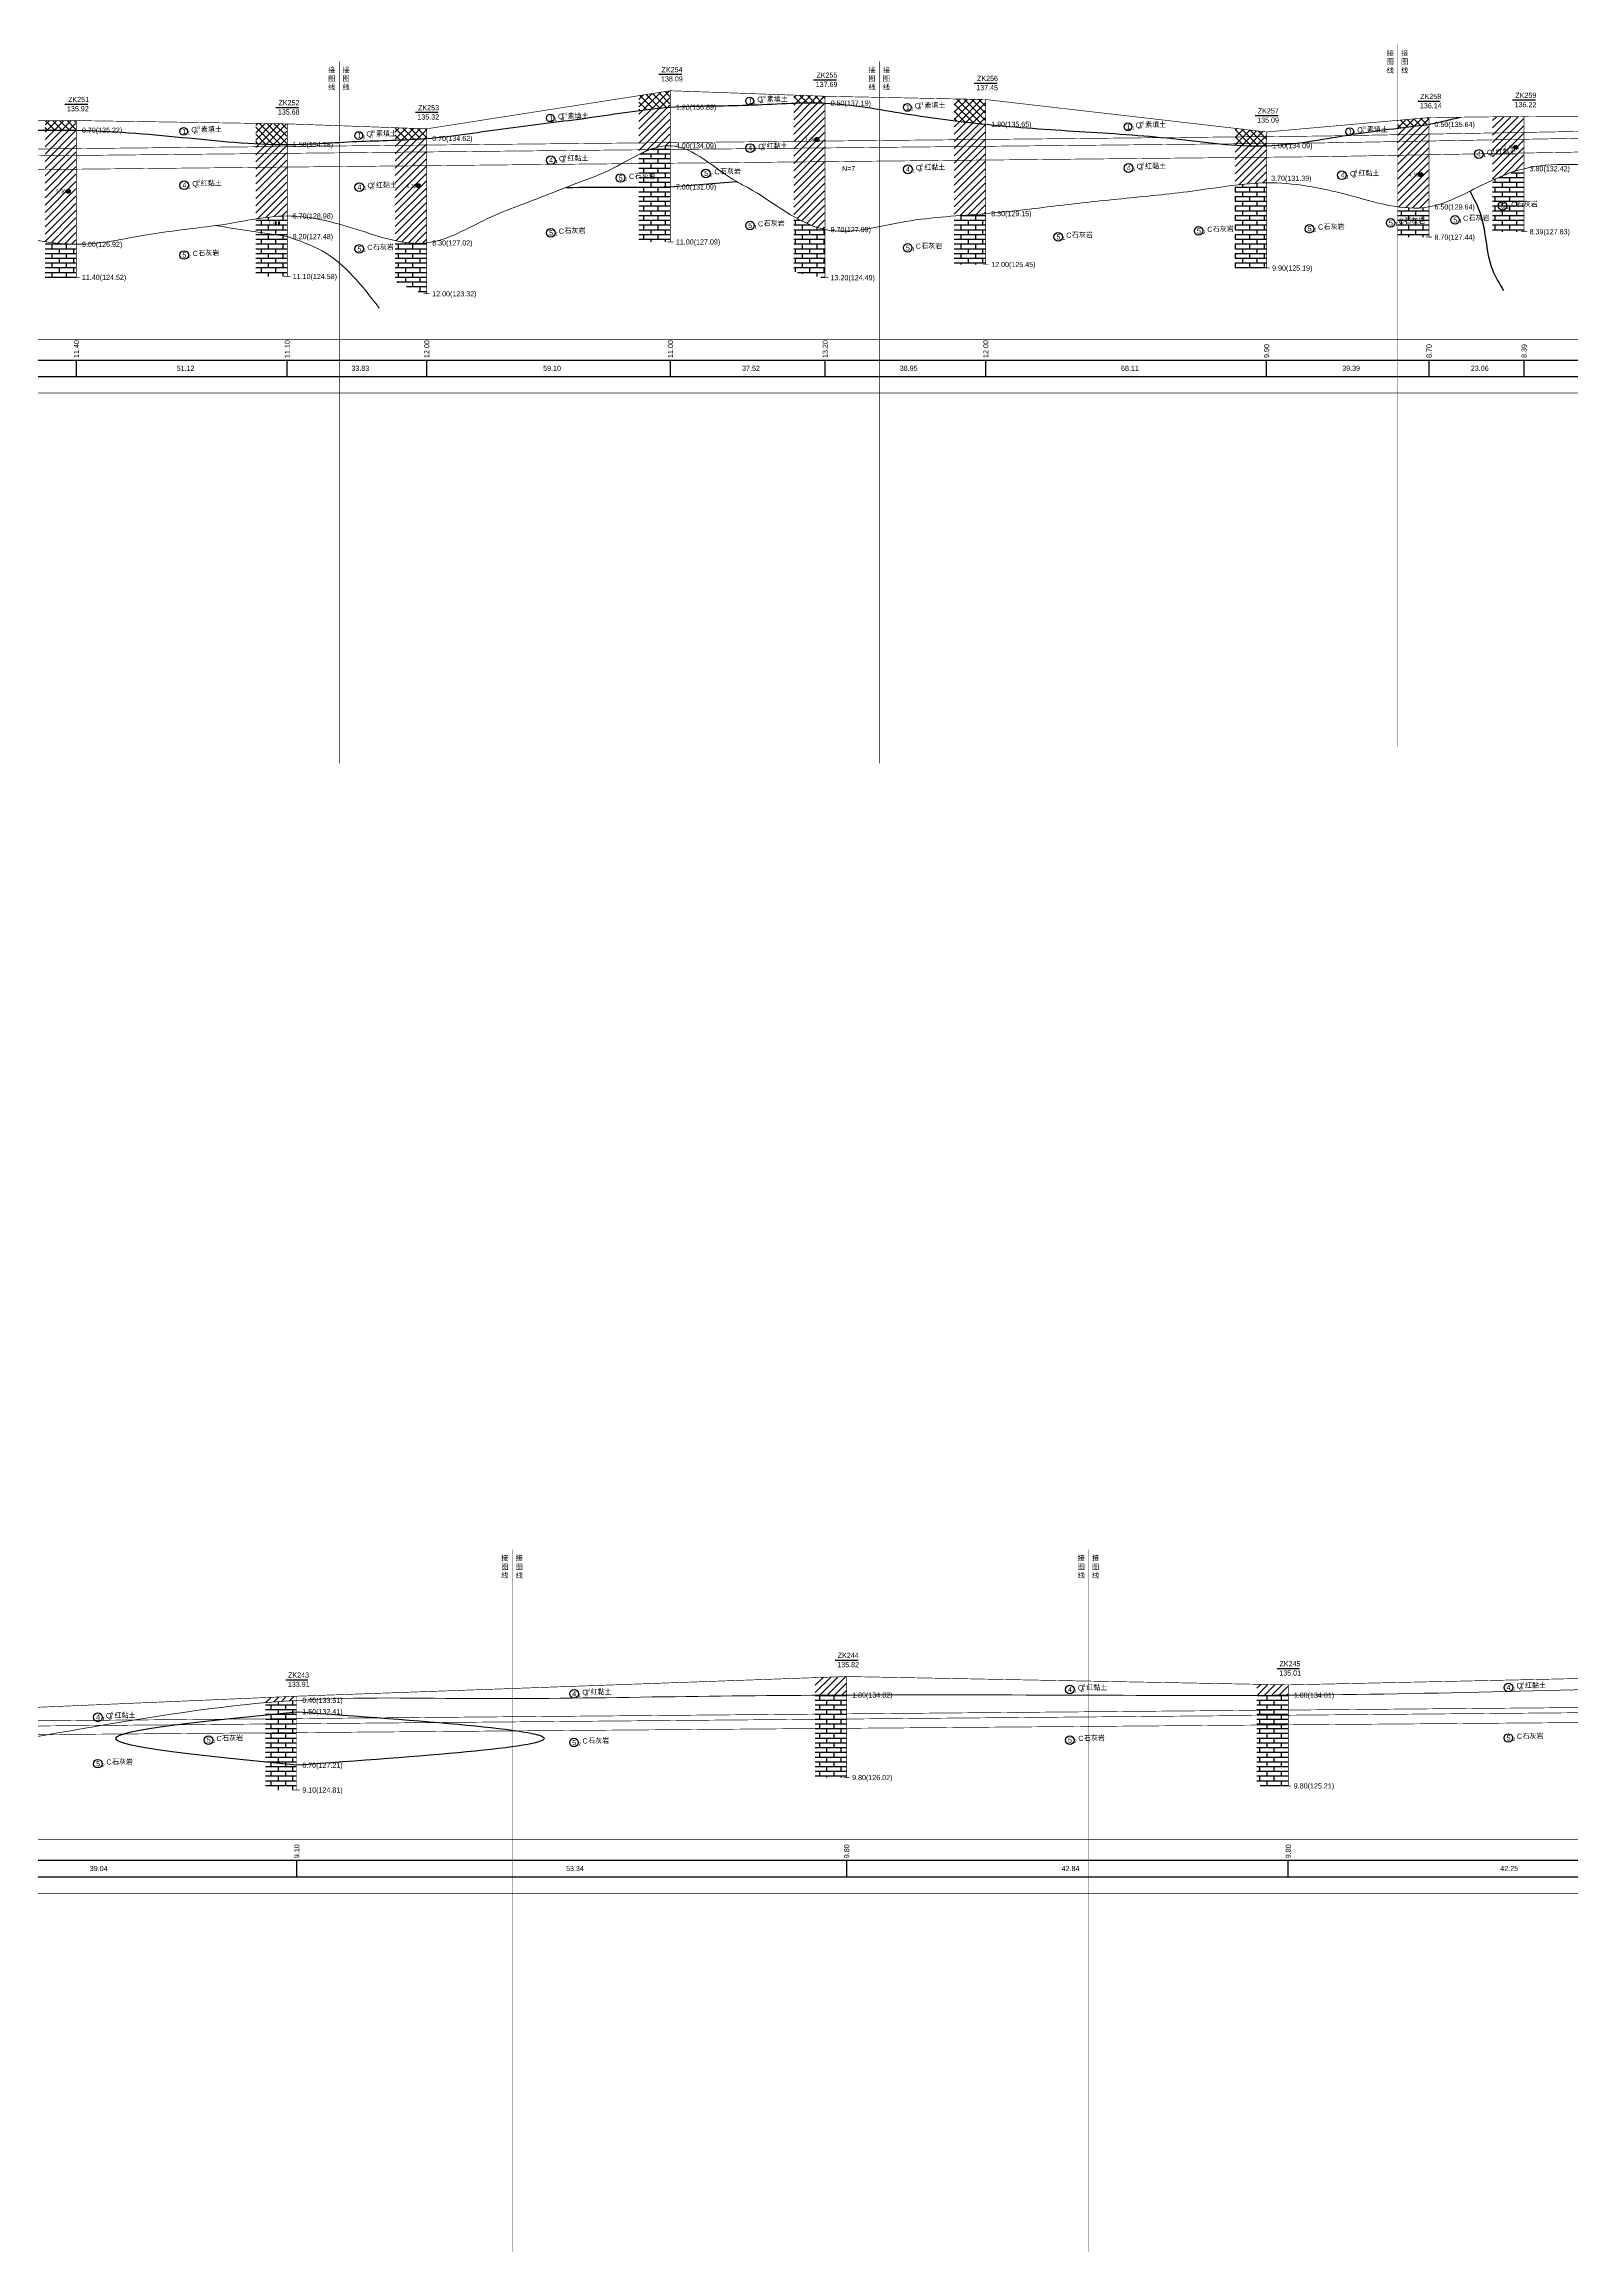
# Model space of a CAD drawing. Header units: inches. Extents: x -205 to 12199, y -11610 to -150.
# Drawn here: x 1664 to 2405, y -11604 to -10534 of the extents above; entities that cross this region are included whole.
import ezdxf

# ---------------------------------------------------------------- set-up
doc = ezdxf.new("R2010")
doc.units = ezdxf.units.IN
doc.header["$MEASUREMENT"] = 0
for name, pattern in [('ACAD_ISO03W100', [30, 12, -18]), ('ACAD_ISO05W100', [34, 24, -3, 0.5, -3, 0.5, -3]), ('ACAD_ISO12W100', [21, 12, -3, 0, -3, 0, -3])]:
    doc.linetypes.add(name, pattern=pattern)
for name, color, linetype in [('GiCAD_PouMian', 7, 'Continuous'), ('GICAD_QUYANG', 7, 'Continuous'), ('地质-图框', 7, 'Continuous'), ('地质-地层符号', 3, 'Continuous'), ('地质-地层线', 7, 'Continuous'), ('地质-地面线', 7, 'Continuous'), ('地质-填充花纹', 4, 'Continuous'), ('地质-文字', 7, 'Continuous'), ('地质-标注栏', 7, 'Continuous'), ('地质-标贯', 7, 'Continuous'), ('地质-钻孔', 7, 'Continuous'), ('管底', 7, 'Continuous'), ('红线', 1, 'ACAD_ISO05W100')]:
    doc.layers.add(name, color=color, linetype=linetype)
doc.styles.add('LZ_PMT_LINE', font='', dxfattribs={"height": 2})
doc.styles.get("Standard").update_dxf_attribs({"font": ''})
doc.styles.add('地层编号', font='Comfont.shx', dxfattribs={"width": 0.7, "height": 2.5, "bigfont": 'Hztxt12a.shx'})
doc.styles.add('层底标注', font='Comfont.shx', dxfattribs={"width": 0.7, "height": 2.5, "bigfont": 'Hztxt12a.shx'})
doc.styles.add('岩土名称', font='Comfont.shx', dxfattribs={"width": 0.7, "height": 2.5, "bigfont": 'Hztxt12a.shx'})
doc.styles.add('时代', font='Comfont.shx', dxfattribs={"width": 0.7, "height": 2.5, "bigfont": 'Hztxt12a.shx'})
doc.styles.add('标注栏数据', font='Comfont.shx', dxfattribs={"width": 0.7, "height": 2.5, "bigfont": 'Hztxt12a.shx'})
doc.styles.add('标贯动探', font='Comfont.shx', dxfattribs={"width": 0.7, "height": 2.5, "bigfont": 'Hztxt12a.shx'})
doc.styles.add('钻孔标注', font='Comfont.shx', dxfattribs={"width": 0.7, "height": 2.5, "bigfont": 'Hztxt12a.shx'})
doc.styles.get('LZ_PMT_LINE').set_extended_font_data('SimSun')
doc.styles.get('Standard').set_extended_font_data('SimSun')
doc.linetypes.add('bzhjcx', pattern='A,0.001,[2,XX1.shx,S=1,R=0,X=1,Y=0],-2', length=2.001)
doc.linetypes.add('swx', pattern='A,7,-1.5,["●",LZ_PMT_LINE,S=0.05,R=0,X=0,Y=0],-1.5', length=10)
pattern_1 = [(45, (-1758.2928, -12599.2868), (-1.767767, 1.767767), [])]
pattern_2 = [(0, (-1758.2928, -12599.2868), (0, 2.3), []), (90, (-1758.2928, -12599.2868), (-3.5, 2.3), [2.3, -2.3])]
pattern_3 = [(45, (-1758.2928, -12599.2868), (-1.767767, 1.767767), []), (135, (-1758.2928, -12599.2868), (-1.767767, -1.767767), [])]
pattern_4 = [(0, (0, 0), (0, 2.3), []), (90, (0, 0), (-3.5, 2.3), [2.3, -2.3])]
pattern_5 = [(45, (0, 0), (-1.76776695, 1.76776695), [])]

# ---------------------------------------------------------------- blocks, each defined once
blk = doc.blocks.new('gkqy_yuan.dwg不标')
at = {"layer": 'GiCAD_PouMian'}
h = blk.add_hatch(color=7, dxfattribs=at)
edge = h.paths.add_edge_path()
edge.add_arc((0, 0), 1, 0, 360)
at = {"layer": 'GICAD_QUYANG', "color": 7}
blk.add_circle((0, 0), 1, dxfattribs=at)
blk = doc.blocks.new('gkqy_yan.dwg不标', base_point=(0, -1))
at = {"color": 7}
blk.add_solid([(-0.5, -2), (-0.5, 0), (0.5, -2), (0.5, 0)], dxfattribs=at)

msp = doc.modelspace()

# ---------------------------------------------------------------- hatches: boundary and pattern name
at = {"layer": '地质-填充花纹', "linetype": 'Continuous'}
h = msp.add_hatch(dxfattribs=at)
h.set_pattern_fill('GKSTT', scale=0.5, style=0, pattern_type=2)
h.set_pattern_definition(pattern_3)
h.paths.add_polyline_path([(1967.85707, -10564.21558), (1958.42013, -10565.09632), (1953.45633, -10565.69646), (1952.85707, -10565.77676), (1952.85707, -10558.57487), (1967.85707, -10556.23131)])
h = msp.add_hatch(dxfattribs=at)
h.set_pattern_fill('GKNXT', scale=0.5, style=0, pattern_type=2)
h.set_pattern_definition(pattern_1)
h.paths.add_polyline_path([(1967.85707, -10582.89144), (1961.02391, -10583.78049), (1956.31769, -10585.45932), (1952.85707, -10587.08558), (1952.85707, -10565.77676), (1953.45633, -10565.69646), (1958.42013, -10565.09632), (1967.85707, -10564.21558)])
h = msp.add_hatch(dxfattribs=at)
h.set_pattern_fill('GKSTT', scale=0.5, style=0, pattern_type=2)
h.set_pattern_definition(pattern_3)
h.paths.add_polyline_path([(2042.90145, -10558.84999), (2042.90145, -10562.18718), (2035.60466, -10562.04035), (2030.60525, -10562.11027), (2027.90145, -10562.1994), (2027.90145, -10558.31698)])
h = msp.add_hatch(dxfattribs=at)
h.set_pattern_fill('GKNXT', scale=0.5, style=0, pattern_type=2)
h.set_pattern_definition(pattern_1)
h.paths.add_polyline_path([(2042.90145, -10562.18718), (2042.90145, -10623.44587), (2035.6359, -10621.13066), (2031.11893, -10618.98997), (2027.90145, -10617.18089), (2027.90145, -10562.1994), (2030.60525, -10562.11027), (2035.60466, -10562.04035)])
h = msp.add_hatch(dxfattribs=at)
h.set_pattern_fill('GKSTT', scale=0.5, style=0, pattern_type=2)
h.set_pattern_definition(pattern_3)
h.paths.add_polyline_path([(2120.80827, -10560.45378), (2120.80827, -10572.43171), (2111.81702, -10571.45353), (2106.85265, -10570.85785), (2105.80827, -10570.72448), (2105.80827, -10560.14571)])
h = msp.add_hatch(dxfattribs=at)
h.set_pattern_fill('GKSTT', scale=0.5, style=0, pattern_type=2)
h.set_pattern_definition(pattern_3)
h.paths.add_polyline_path([(1679.7631, -10575.32283), (1673.05696, -10575.24935), (1668.05699, -10575.25676), (1664.7631, -10575.28826), (1664.7631, -10570.74776), (1679.7631, -10570.66036)])
h = msp.add_hatch(dxfattribs=at)
h.set_pattern_fill('GKNXT', scale=0.5, style=0, pattern_type=2)
h.set_pattern_definition(pattern_1)
h.paths.add_polyline_path([(1679.7631, -10575.32283), (1679.7631, -10630.64791), (1673.26866, -10630.36222), (1668.29639, -10629.83989), (1664.7631, -10629.34138), (1664.7631, -10575.28826), (1668.05699, -10575.25676), (1673.05696, -10575.24935)])
h = msp.add_hatch(dxfattribs=at)
h.set_pattern_fill('GKSTT', scale=0.5, style=0, pattern_type=2)
h.set_pattern_definition(pattern_3)
h.paths.add_polyline_path([(1782.00315, -10572.25503), (1782.00315, -10582.25683), (1775.99124, -10582.20608), (1770.99366, -10582.053), (1767.00315, -10581.86269), (1767.00315, -10572.02028)])
h = msp.add_hatch(dxfattribs=at)
h.set_pattern_fill('GKSTT', scale=0.5, style=0, pattern_type=2)
h.set_pattern_definition(pattern_3)
h.paths.add_polyline_path([(1849.66162, -10574.64997), (1849.66162, -10579.34131), (1841.06562, -10579.88457), (1836.07031, -10580.10049), (1834.66162, -10580.14972), (1834.66162, -10574.11791)])
h = msp.add_hatch(dxfattribs=at)
h.set_pattern_fill('GKNXT', scale=0.5, style=0, pattern_type=2)
h.set_pattern_definition(pattern_1)
h.paths.add_polyline_path([(2106.85265, -10570.85785), (2111.81702, -10571.45353), (2120.80827, -10572.43171), (2120.80827, -10615.81149), (2111.92387, -10616.49546), (2106.93726, -10616.8608), (2105.80827, -10616.94946), (2105.80827, -10570.72448)])
h = msp.add_hatch(dxfattribs=at)
h.set_pattern_fill('GKSTT', scale=0.5, style=0, pattern_type=2)
h.set_pattern_definition(pattern_3)
h.paths.add_polyline_path([(2257.03146, -10576.16337), (2257.03146, -10582.86188), (2251.6979, -10582.92504), (2246.69979, -10582.79571), (2242.03146, -10582.53711), (2242.03146, -10574.43092)])
h = msp.add_hatch(dxfattribs=at)
h.set_pattern_fill('GKSTT', scale=0.5, style=0, pattern_type=2)
h.set_pattern_definition(pattern_3)
h.paths.add_polyline_path([(2335.80738, -10572.55509), (2326.39618, -10573.66661), (2321.43256, -10574.26863), (2320.80738, -10574.34689), (2320.80738, -10570.54734), (2335.80738, -10569.21444)])
h = msp.add_hatch(dxfattribs=at)
h.set_pattern_fill('GKNXT', scale=0.5, style=0, pattern_type=2)
h.set_pattern_definition(pattern_1)
h.paths.add_polyline_path([(2335.80738, -10612.55264), (2330.93372, -10613.08053), (2325.93626, -10613.0291), (2320.96392, -10612.51701), (2320.80738, -10612.48981), (2320.80738, -10574.34689), (2321.43256, -10574.26863), (2326.39618, -10573.66661), (2335.80738, -10572.55509)])
h = msp.add_hatch(dxfattribs=at)
h.set_pattern_fill('GKNXT', scale=0.5, style=0, pattern_type=2)
h.set_pattern_definition(pattern_1)
h.paths.add_polyline_path([(2381.92678, -10594.07217), (2372.74652, -10597.00805), (2368.13541, -10598.94023), (2366.92678, -10599.50153), (2366.92678, -10568.83524), (2381.92678, -10568.66178)])
h = msp.add_hatch(dxfattribs=at)
h.set_pattern_fill('GKNXT', scale=0.5, style=0, pattern_type=2)
h.set_pattern_definition(pattern_1)
h.paths.add_polyline_path([(1770.99366, -10582.053), (1775.99124, -10582.20608), (1782.00315, -10582.25683), (1782.00315, -10616.94187), (1772.85347, -10617.53726), (1767.90001, -10618.21604), (1767.00315, -10618.36409), (1767.00315, -10581.86269)])
h = msp.add_hatch(dxfattribs=at)
h.set_pattern_fill('GKNXT', scale=0.5, style=0, pattern_type=2)
h.set_pattern_definition(pattern_1)
h.paths.add_polyline_path([(1849.66162, -10629.98926), (1840.20463, -10629.87894), (1835.27572, -10629.04713), (1834.66162, -10628.89949), (1834.66162, -10580.14972), (1836.07031, -10580.10049), (1841.06562, -10579.88457), (1849.66162, -10579.34131)])
h = msp.add_hatch(dxfattribs=at)
h.set_pattern_fill('GKSHY', scale=0.5, style=0, pattern_type=2)
h.set_pattern_definition(pattern_2)
h.paths.add_polyline_path([(1967.85707, -10602.8599), (1962.77932, -10602.87995), (1957.77936, -10602.89968), (1952.85707, -10602.91912), (1952.85707, -10587.08558), (1956.31769, -10585.45932), (1961.02391, -10583.78049), (1967.85707, -10582.89144)])
h = msp.add_hatch(dxfattribs=at)
h.set_pattern_fill('GKNXT', scale=0.5, style=0, pattern_type=2)
h.set_pattern_definition(pattern_1)
h.paths.add_polyline_path([(2246.69979, -10582.79571), (2251.6979, -10582.92504), (2257.03146, -10582.86188), (2257.03146, -10600.872), (2248.01056, -10601.34422), (2243.03693, -10601.85547), (2242.03146, -10601.9822), (2242.03146, -10582.53711)])
h = msp.add_hatch(dxfattribs=at)
h.set_pattern_fill('GKSHY', scale=0.5, style=0, pattern_type=2)
h.set_pattern_definition(pattern_2)
h.paths.add_polyline_path([(2381.92678, -10624.59222), (2366.92678, -10624.59222), (2366.92678, -10599.50153), (2368.13541, -10598.94023), (2372.74652, -10597.00805), (2381.92678, -10594.07217)])
h = msp.add_hatch(dxfattribs=at)
h.set_pattern_fill('GKSHY', scale=0.5, style=0, pattern_type=2)
h.set_pattern_definition(pattern_2)
h.paths.add_polyline_path([(1967.85707, -10629.52558), (1952.85707, -10629.52558), (1952.85707, -10602.91912), (1957.77936, -10602.89968), (1962.77932, -10602.87995), (1967.85707, -10602.8599)])
h = msp.add_hatch(dxfattribs=at)
h.set_pattern_fill('GKSHY', scale=0.5, style=0, pattern_type=2)
h.set_pattern_definition(pattern_2)
h.paths.add_polyline_path([(2257.03146, -10642.19225), (2242.03146, -10642.19225), (2242.03146, -10601.9822), (2243.03693, -10601.85547), (2248.01056, -10601.34422), (2257.03146, -10600.872)])
h = msp.add_hatch(dxfattribs=at)
h.set_pattern_fill('GKSHY', scale=0.5, style=0, pattern_type=2)
h.set_pattern_definition(pattern_2)
h.paths.add_polyline_path([(1782.00315, -10626.88746), (1774.71145, -10625.77488), (1769.76866, -10625.02069), (1767.00315, -10624.59872), (1767.00315, -10618.36409), (1767.90001, -10618.21604), (1772.85347, -10617.53726), (1782.00315, -10616.94187)])
h = msp.add_hatch(dxfattribs=at)
h.set_pattern_fill('GKSHY', scale=0.5, style=0, pattern_type=2)
h.set_pattern_definition(pattern_2)
h.paths.add_polyline_path([(2031.11893, -10618.98997), (2035.6359, -10621.13066), (2042.90145, -10623.44587), (2042.90145, -10646.82685), (2038.1099, -10646.21305), (2033.09773, -10645.16226), (2028.10485, -10643.85661), (2027.90145, -10643.79905), (2027.90145, -10617.18089)])
h = msp.add_hatch(dxfattribs=at)
h.set_pattern_fill('GKSHY', scale=0.5, style=0, pattern_type=2)
h.set_pattern_definition(pattern_2)
h.paths.add_polyline_path([(2120.80827, -10640.45891), (2105.80827, -10640.45891), (2105.80827, -10616.94946), (2106.93726, -10616.8608), (2111.92387, -10616.49546), (2120.80827, -10615.81149)])
h = msp.add_hatch(dxfattribs=at)
h.set_pattern_fill('GKSHY', scale=0.5, style=0, pattern_type=2)
h.set_pattern_definition(pattern_2)
h.paths.add_polyline_path([(2320.96392, -10612.51701), (2325.93626, -10613.0291), (2330.93372, -10613.08053), (2335.80738, -10612.55264), (2335.80738, -10627.19223), (2320.80738, -10627.19223), (2320.80738, -10612.48981)])
h = msp.add_hatch(dxfattribs=at)
h.set_pattern_fill('GKSHY', scale=0.5, style=0, pattern_type=2)
h.set_pattern_definition(pattern_2)
h.paths.add_polyline_path([(1668.29639, -10629.83989), (1673.26866, -10630.36222), (1679.7631, -10630.64791), (1679.7631, -10646.6589), (1664.7631, -10646.6589), (1664.7631, -10629.34138)])
h = msp.add_hatch(dxfattribs=at)
h.set_pattern_fill('GKSHY', scale=0.5, style=0, pattern_type=2)
h.set_pattern_definition(pattern_2)
h.paths.add_polyline_path([(1769.76866, -10625.02069), (1774.71145, -10625.77488), (1782.00315, -10626.88746), (1782.00315, -10646.25894), (1767.00315, -10646.25894), (1767.00315, -10624.59872)])
h = msp.add_hatch(dxfattribs=at)
h.set_pattern_fill('GKSHY', scale=0.5, style=0, pattern_type=2)
h.set_pattern_definition(pattern_2)
h.paths.add_polyline_path([(1835.27572, -10629.04713), (1840.20463, -10629.87894), (1849.66162, -10629.98926), (1849.66162, -10654.5876), (1844.21122, -10653.03448), (1838.59223, -10650.50869), (1834.66162, -10648.55357), (1834.66162, -10628.89949)])
h = msp.add_hatch(dxfattribs=at)
h.set_pattern_fill('GKNXT', scale=0.5, style=0, pattern_type=2)
h.set_pattern_definition(pattern_5)
h.paths.add_polyline_path([(2053.34846, -11334.26531), (2044.69194, -11334.30908), (2039.69203, -11334.33849), (2038.34846, -11334.34718), (2038.34846, -11325.81011), (2053.34846, -11325.273)])
h = msp.add_hatch(dxfattribs=at)
h.set_pattern_fill('GKNXT', scale=0.5, style=0, pattern_type=2)
h.set_pattern_definition(pattern_5)
h.paths.add_polyline_path([(1786.6418, -11336.8312), (1778.44139, -11337.39305), (1773.45774, -11337.79689), (1771.6418, -11337.95995), (1771.6418, -11335.46641), (1786.6418, -11334.82476)])
h = msp.add_hatch(dxfattribs=at)
h.set_pattern_fill('GKSHY', scale=0.5, style=0, pattern_type=2)
h.set_pattern_definition(pattern_4)
h.paths.add_polyline_path([(1786.6418, -11342.33878), (1777.53943, -11343.23837), (1772.5641, -11343.73335), (1771.6418, -11343.82588), (1771.6418, -11337.95995), (1773.45774, -11337.79689), (1778.44139, -11337.39305), (1786.6418, -11336.8312)])
h = msp.add_hatch(dxfattribs=at)
h.set_pattern_fill('GKSHY', scale=0.5, style=0, pattern_type=2)
h.set_pattern_definition(pattern_4)
h.paths.add_polyline_path([(2053.34846, -11374.26405), (2038.34846, -11374.26405), (2038.34846, -11334.34718), (2039.69203, -11334.33849), (2044.69194, -11334.30908), (2053.34846, -11334.26531)])
h = msp.add_hatch(dxfattribs=at)
h.set_pattern_fill('GKNXT', scale=0.5, style=0, pattern_type=2)
h.set_pattern_definition(pattern_5)
h.paths.add_polyline_path([(2267.55638, -11329.30939), (2267.55638, -11334.31573), (2260.70202, -11334.35988), (2255.70208, -11334.38585), (2252.55638, -11334.39915), (2252.55638, -11329.02578)])
h = msp.add_hatch(dxfattribs=at)
h.set_pattern_fill('GKSHY', scale=0.5, style=0, pattern_type=2)
h.set_pattern_definition(pattern_4)
h.paths.add_polyline_path([(2267.55638, -11378.31197), (2261.31529, -11378.25839), (2254.82412, -11378.11403), (2252.55638, -11378.0553), (2252.55638, -11334.39915), (2255.70208, -11334.38585), (2260.70202, -11334.35988), (2267.55638, -11334.31573)])
h = msp.add_hatch(dxfattribs=at)
h.set_pattern_fill('GKSHY', scale=0.5, style=0, pattern_type=2)
h.set_pattern_definition(pattern_4)
h.paths.add_polyline_path([(1786.6418, -11368.28939), (1781.91599, -11367.8229), (1776.94031, -11367.33033), (1771.96491, -11366.83493), (1771.6418, -11366.80247), (1771.6418, -11343.82588), (1772.5641, -11343.73335), (1777.53943, -11343.23837), (1786.6418, -11342.33878)])
h = msp.add_hatch(dxfattribs=at)
h.set_pattern_fill('GKSHY', scale=0.5, style=0, pattern_type=2)
h.set_pattern_definition(pattern_4)
h.paths.add_polyline_path([(1771.96491, -11366.83493), (1776.94031, -11367.33033), (1781.91599, -11367.8229), (1786.6418, -11368.28939), (1786.6418, -11380.31407), (1771.6418, -11380.31407), (1771.6418, -11366.80247)])

# ---------------------------------------------------------------- linework, layer by layer
at = {"layer": '地质-地层符号', "color": 7, "linetype": 'Continuous'}
for centre, major_axis in [((1909.88435, -10569.39956), (0, 1.875)), ((2006.50426, -10561.1589), (0, 1.875)), ((2082.97986, -10564.29223), (0, 1.875)), ((1732.00812, -10575.92559), (0, 1.875)), ((1816.95739, -10577.92556), (0, 1.875)), ((2190.04486, -10573.66594), (0, 1.875)), ((2297.54442, -10575.99224), (0, 1.875)), ((1910.13435, -10589.89956), (0, 2.125)), ((2006.75426, -10583.99223), (0, 2.125)), ((2360.24208, -10586.89227), (0, 2.125)), ((1943.86281, -10598.5023), (0, 2.08333)), ((1985.27134, -10596.29095), (0, 2.08333)), ((2083.22986, -10594.29223), (0, 2.125)), ((2190.29486, -10593.66593), (0, 2.125)), ((2293.79674, -10597.17668), (0, 2.125)), ((1732.25812, -10602.02174), (0, 2.125)), ((1817.20739, -10602.92556), (0, 2.125)), ((2371.73027, -10612.04003), (0, 2.08333)), ((2006.71259, -10621.51458), (0, 2.08333)), ((2278.05927, -10623.10276), (0, 2.08333)), ((2317.44674, -10620.25487), (0, 2.08333)), ((2348.67107, -10618.8012), (0, 2.08333)), ((1817.16572, -10632.92554), (0, 2.08333)), ((1910.09268, -10625.05888), (0, 2.08333)), ((2083.18819, -10632.37359), (0, 2.08333)), ((2156.1979, -10627.05888), (0, 2.08333)), ((2224.309, -10624.19225), (0, 2.08333)), ((1732.21645, -10635.85508), (0, 2.08333)), ((1921.37013, -11333.69195), (0, 2.125)), ((2161.82742, -11331.58908), (0, 2.125)), ((2374.55249, -11330.56412), (0, 2.125)), ((1690.41715, -11345.03906), (0, 2.125)), ((1744.05529, -11356.11364), (0, 2.08333)), ((1921.32847, -11357.31695), (0, 2.08333)), ((2161.78575, -11356.08908), (0, 2.08333)), ((2374.51082, -11355.0641), (0, 2.08333)), ((1690.37548, -11367.53906), (0, 2.08333))]:
    msp.add_ellipse(centre, major_axis=major_axis, ratio=1, dxfattribs=at)
at = {"layer": '地质-地层线', "color": 7, "lineweight": 25}
for points in [[(1295.58676, -10573.48116), (1314.16029, -10577.30338), (1332.73381, -10581.1256), (1380.46946, -10572.79222), (1428.2051, -10564.45885), (1460.0819, -10569.85888), (1491.95869, -10575.2589), (1523.05932, -10575.99224), (1554.15995, -10576.72557), (1596.111, -10576.25891), (1638.06205, -10575.79224), (1680.0131, -10575.32557), (1731.13312, -10578.79226), (1782.25315, -10582.25894), (1816.08239, -10580.79222), (1849.91162, -10579.32551), (1889.31011, -10574.28109), (1928.70859, -10569.23667), (1968.10707, -10564.19225), (2005.62926, -10563.19223), (2043.15145, -10562.19221), (2082.10486, -10567.32556), (2121.05827, -10572.45891), (2166.466, -10575.92558), (2211.87373, -10579.39225), (2257.28146, -10582.85892), (2296.66942, -10577.69224), (2336.05738, -10572.52556)], [(2336.05738, -10572.52556), (2343.74395, -10570.77), (2351.43052, -10569.01445)]]:
    msp.add_spline(points, degree=3, dxfattribs=at)
at = {"layer": '地质-地层线', "color": 7, "linetype": 'bzhjcx', "lineweight": 0}
for points in [[(699.99396, -10594.59218), (714.48033, -10599.62551), (728.9667, -10604.65884), (766.86859, -10608.05888), (804.77048, -10611.45891), (849.49049, -10615.99222), (894.21051, -10620.52552), (933.25037, -10603.62553), (972.29024, -10586.72553), (1007.85112, -10585.59219), (1043.41201, -10584.45885), (1078.9729, -10583.32551), (1121.81448, -10583.35889), (1164.65607, -10583.39226), (1206.90451, -10580.99227), (1249.15295, -10578.59227), (1290.94338, -10583.19227), (1332.73381, -10587.79227), (1364.55757, -10582.23668), (1396.38134, -10576.6811), (1428.2051, -10571.12552), (1460.0819, -10581.85888), (1470.70749, -10585.43666), (1491.95869, -10592.59223), (1523.05932, -10603.6589), (1554.15995, -10614.72557), (1585.62324, -10618.70891), (1617.08652, -10622.69224), (1648.54981, -10626.67557), (1680.0131, -10630.6589), (1714.09311, -10626.08114), (1747.39859, -10621.60741), (1748.17313, -10621.50337), (1782.25315, -10616.92561), (1816.08239, -10623.45889), (1849.91162, -10629.99218), (1879.46049, -10618.20886), (1909.00935, -10606.42555), (1917.45188, -10603.05888), (1938.55821, -10594.64223), (1968.10707, -10582.85892), (2000.26895, -10600.28747), (2005.62926, -10603.19223), (2043.15145, -10623.52554), (2082.10486, -10619.65889), (2121.05827, -10615.79225), (2155.11407, -10612.05891), (2189.16986, -10608.32558), (2223.22566, -10604.59225), (2257.28146, -10600.85892), (2296.66942, -10606.69224), (2336.05738, -10612.52556), (2359.11708, -10603.25889), (2382.17678, -10593.99222), (2425.35532, -10591.92556), (2468.53386, -10589.85889), (2506.21566, -10597.89222), (2543.89746, -10605.92554)], [(1106.15112, -11342.71405), (1142.36705, -11346.48905), (1178.58297, -11350.26405), (1273.33769, -11352.81408), (1368.0924, -11355.3641), (1442.62576, -11357.63076), (1517.15912, -11359.89741), (1591.69249, -11362.16406), (1689.29214, -11349.48906), (1786.8918, -11336.81407), (1875.79402, -11335.96406), (1964.69624, -11335.11406), (2053.59846, -11334.26405), (2160.70242, -11334.28908), (2267.80638, -11334.31411), (2373.42749, -11332.51412), (2479.0486, -11330.71412), (2583.52467, -11334.16412), (2688.00074, -11337.61412), (2767.56014, -11333.44743), (2847.11955, -11329.28074), (2926.67896, -11325.11406), (3006.37095, -11333.16408), (3032.93495, -11335.84741), (3086.06294, -11341.21409), (3163.81452, -11349.5141), (3241.5661, -11357.8141), (3320.22431, -11360.8016), (3398.88252, -11363.7891), (3477.54074, -11366.7766), (3556.19895, -11369.7641), (3641.39899, -11366.33077), (3724.66268, -11362.97548), (3726.59904, -11362.89745), (3811.79908, -11359.46412), (3896.37218, -11364.36409), (3980.94527, -11369.26405), (4054.81743, -11360.42656), (4128.68958, -11351.58908), (4149.79591, -11349.06408), (4202.56174, -11342.75159), (4276.4339, -11333.91411), (4356.83858, -11346.98552), (4370.23936, -11349.16409), (4464.04483, -11364.41407), (4561.42836, -11361.51409), (4658.81188, -11358.6141), (4743.95138, -11355.8141), (4829.09087, -11353.0141), (4914.23037, -11350.21411), (4999.36986, -11347.41411), (5097.83977, -11351.7891), (5196.30967, -11356.16409), (5253.95892, -11349.21409), (5311.60817, -11342.26408), (5419.55451, -11340.71409), (5527.50085, -11339.16409), (5621.70536, -11345.18908), (5715.90987, -11351.21408)]]:
    msp.add_spline(points, degree=3, dxfattribs=at)
at = {"layer": '地质-地层线', "color": 7}
for points in [[(1917.45188, -10603.05888), (1942.77948, -10602.9589), (1968.10707, -10602.85892)], [(1968.10707, -10602.85892), (1984.18801, -10601.57319), (2000.26895, -10600.28747)], [(1786.8918, -11368.31407), (1699.05211, -11355.31407), (1786.8918, -11342.31407)], [(1786.8918, -11342.31407), (1906.9098, -11355.31407), (1786.8918, -11368.31407)]]:
    msp.add_spline(points, degree=3, dxfattribs=at)
at = {"layer": '地质-地层线', "color": 7, "lineweight": 0}
for points in [[(1747.39859, -10621.60741), (1764.82587, -10624.26651), (1782.25315, -10626.92561)], [(1782.25315, -10626.92561), (1799.16727, -10633.85871), (1826.88762, -10661.57005)]]:
    msp.add_spline(points, degree=3, dxfattribs=at)
at = {"layer": '地质-地面线', "color": 7, "linetype": 'Continuous', "const_width": 0.3}
for points in [[(1078.9729, -10571.32551), (1164.65607, -10576.7256), (1249.15295, -10570.59227), (1332.73381, -10575.79226), (1428.2051, -10561.12551), (1491.95869, -10569.92556), (1554.15995, -10571.39224), (1680.0131, -10570.6589), (1782.25315, -10572.25894), (1849.91162, -10574.65884), (1968.10707, -10556.19225), (2043.15145, -10558.85888), (2121.05827, -10560.45891), (2257.28146, -10576.19225), (2336.05738, -10569.19223), (2382.17678, -10568.65889), (2468.53386, -10569.19223)], [(459.5241, -11344.36409), (479.5241, -11344.36409), (791.92348, -11342.86407), (961.28742, -11337.61406), (1178.58297, -11345.26405), (1368.0924, -11338.3641), (1591.69249, -11343.16406), (1786.8918, -11334.81407), (2053.59846, -11325.26405), (2267.80638, -11329.31411), (2479.0486, -11324.71412), (2688.00074, -11328.61412), (2926.67896, -11317.61406), (3086.06294, -11324.21409), (3241.5661, -11325.3141), (3556.19895, -11324.7641), (3811.79908, -11325.96412), (3980.94527, -11327.76405)]]:
    msp.add_lwpolyline(points, dxfattribs=at)
at = {"layer": '地质-标注栏', "color": 7, "linetype": 'Continuous', "const_width": 0.3}
for points in [[(389.34322, -10676.79217), (5155.17051, -10676.79217)], [(389.34322, -10702.79217), (5155.17051, -10702.79217)], [(419.52411, -11404.36426), (12199.09231, -11404.36426)], [(419.52411, -11430.36426), (12199.09231, -11430.36426)]]:
    msp.add_lwpolyline(points, dxfattribs=at)
at = {"layer": '地质-标注栏', "color": 7, "linetype": 'Continuous'}
for points in [[(389.34322, -10686.79217), (5155.17051, -10686.79217)], [(389.34322, -10694.79217), (5155.17051, -10694.79217)], [(1680.0131, -10694.79217), (1680.0131, -10686.79217)], [(1680.0131, -10694.79217), (1680.0131, -10686.79217)], [(1782.25315, -10694.79217), (1782.25315, -10686.79217)], [(1782.25315, -10694.79217), (1782.25315, -10686.79217)], [(1849.91162, -10694.79217), (1849.91162, -10686.79217)], [(1849.91162, -10694.79217), (1849.91162, -10686.79217)], [(1968.10707, -10694.79217), (1968.10707, -10686.79217)], [(1968.10707, -10694.79217), (1968.10707, -10686.79217)], [(2043.15145, -10694.79217), (2043.15145, -10686.79217)], [(2043.15145, -10694.79217), (2043.15145, -10686.79217)], [(2121.05827, -10694.79217), (2121.05827, -10686.79217)], [(2121.05827, -10694.79217), (2121.05827, -10686.79217)], [(2257.28146, -10694.79217), (2257.28146, -10686.79217)], [(2257.28146, -10694.79217), (2257.28146, -10686.79217)], [(2336.05738, -10694.79217), (2336.05738, -10686.79217)], [(2336.05738, -10694.79217), (2336.05738, -10686.79217)], [(2382.17678, -10694.79217), (2382.17678, -10686.79217)], [(2382.17678, -10694.79217), (2382.17678, -10686.79217)], [(419.52411, -11414.36426), (12199.09231, -11414.36426)], [(419.52411, -11422.36426), (12199.09231, -11422.36426)], [(1786.8918, -11422.36426), (1786.8918, -11414.36426)], [(1786.8918, -11422.36426), (1786.8918, -11414.36426)], [(2053.59846, -11422.36426), (2053.59846, -11414.36426)], [(2053.59846, -11422.36426), (2053.59846, -11414.36426)], [(2267.80638, -11422.36426), (2267.80638, -11414.36426)], [(2267.80638, -11422.36426), (2267.80638, -11414.36426)]]:
    msp.add_lwpolyline(points, dxfattribs=at)
at = {"layer": '地质-钻孔', "color": 7, "linetype": 'Continuous'}
for p, q in [((1962.53561, -10548.19232), (1973.67843, -10548.19232)), ((2037.58004, -10550.85882), (2048.72286, -10550.85882)), ((2115.44527, -10552.45892), (2126.67135, -10552.45892)), ((1674.44161, -10562.65887), (1685.58443, -10562.65887)), ((1776.6816, -10564.25897), (1787.82467, -10564.25897)), ((1844.3818, -10566.65887), (1855.44137, -10566.65887)), ((2330.65255, -10561.1922), (2341.46212, -10561.1922)), ((2376.60519, -10560.65887), (2387.74825, -10560.65887)), ((2251.70992, -10568.1922), (2262.85299, -10568.1922)), ((1781.57043, -11326.81445), (1792.21326, -11326.81445)), ((2048.0271, -11317.26367), (2059.16992, -11317.26367)), ((2262.44336, -11321.31445), (2273.16943, -11321.31445))]:
    msp.add_line(p, q, dxfattribs=at)
at = {"layer": '地质-钻孔', "color": 7, "const_width": 0.3, "flags": 128}
for points in [[(1968.10707, -10556.19225), (1968.10707, -10629.52558)], [(2043.15145, -10558.85888), (2043.15145, -10646.85887)], [(2121.05827, -10560.45891), (2121.05827, -10640.45891)], [(1680.0131, -10570.6589), (1680.0131, -10646.6589)], [(1782.25315, -10572.25894), (1782.25315, -10646.25894)], [(1849.91162, -10574.65884), (1849.91162, -10654.65884)], [(2257.28146, -10576.19225), (2257.28146, -10642.19225)], [(2336.05738, -10569.19223), (2336.05738, -10627.19223)], [(2382.17678, -10568.65888), (2382.17678, -10624.59222)], [(2053.59846, -11325.26405), (2053.59846, -11374.26405)], [(1786.8918, -11334.81407), (1786.8918, -11380.31407)], [(2267.80638, -11329.31411), (2267.80638, -11378.31412)]]:
    msp.add_lwpolyline(points, dxfattribs=at)
at = {"layer": '地质-钻孔', "color": 7, "linetype": 'Continuous', "const_width": 0.3, "flags": 128}
for points in [[(1966.60707, -10629.52558), (1969.60707, -10629.52558)], [(2334.55738, -10627.19223), (2337.55738, -10627.19223)], [(2380.67678, -10624.59222), (2383.67678, -10624.59222)], [(2119.55827, -10640.45891), (2122.55827, -10640.45891)], [(2255.78146, -10642.19225), (2258.78146, -10642.19225)], [(1678.5131, -10646.6589), (1681.5131, -10646.6589)], [(1780.75315, -10646.25894), (1783.75315, -10646.25894)], [(2041.65145, -10646.85887), (2044.65145, -10646.85887)], [(1848.41162, -10654.65884), (1851.41162, -10654.65884)], [(1785.3918, -11380.31407), (1788.3918, -11380.31407)], [(2052.09846, -11374.26405), (2055.09846, -11374.26405)], [(2266.30638, -11378.31412), (2269.30638, -11378.31412)]]:
    msp.add_lwpolyline(points, dxfattribs=at)
at = {"layer": '管底', "linetype": 'swx', "const_width": 0.3}
for points in [[(2283.67831, -10578.16654), (2979.32186, -10565.7113)], [(1558.3067, -10585.46752), (2283.70443, -10578.16617)], [(2283.73798, -10581.499), (2979.38153, -10569.04376)], [(1558.34025, -10588.80035), (2283.73798, -10581.499)], [(775.59398, -11354.36011), (2694.48381, -11337.85709), (5006.99863, -11328.36543), (6821.76814, -11320.36449), (7998.16518, -11315.36394), (9188.61073, -11309.77644), (12189.45177, -11283.91182)], [(775.61548, -11356.86002), (2694.49969, -11340.35705), (5007.0089, -11330.86541), (6821.77916, -11322.86447), (7998.17581, -11317.86392), (9188.62737, -11312.27639), (12189.47332, -11286.41173)]]:
    msp.add_lwpolyline(points, dxfattribs=at)
at = {"layer": '管底', "linetype": 'ACAD_ISO12W100', "const_width": 0.3}
for points in [[(2283.85731, -10588.16394), (2979.50086, -10575.70869)], [(1558.40734, -10595.46601), (2283.80507, -10588.16467)], [(459.512, -11362.87056), (2694.53145, -11345.35696), (5007.02942, -11335.86537), (6821.8012, -11327.86442), (7998.19706, -11322.86387), (9188.66065, -11317.27629), (12189.51642, -11291.41155)]]:
    msp.add_lwpolyline(points, dxfattribs=at)
at = {"layer": '管底'}
msp.add_spline([(2355.78045, -10604.94212), (2360.44246, -10614.26442), (2366.83852, -10643.08447), (2372.25049, -10653.1174)], degree=3, dxfattribs=at)
at = {"layer": '红线', "linetype": 'ACAD_ISO03W100', "ltscale": 0.4, "const_width": 0.2}
for points in [[(2320.97827, -10533.69774), (2320.97827, -10874.24957)], [(1807.51144, -10541.88733), (1807.51144, -10882.43917)], [(2069.60445, -10541.88733), (2069.60445, -10882.43917)], [(1891.50911, -11263.63427), (1891.50911, -11604.1861)], [(2171.06524, -11263.63427), (2171.06524, -11604.1861)]]:
    msp.add_lwpolyline(points, dxfattribs=at)

# ---------------------------------------------------------------- block references
at = {"layer": '地质-图框', "color": 7, "linetype": 'Continuous'}
for name, p in [('gkqy_yuan.dwg不标', (2039.15145, -10579.85887)), ('gkqy_yuan.dwg不标', (2378.17678, -10583.65888)), ('gkqy_yuan.dwg不标', (2332.05738, -10596.8589)), ('gkqy_yuan.dwg不标', (1676.0131, -10604.99224)), ('gkqy_yuan.dwg不标', (1845.91162, -10602.32551)), ('gkqy_yan.dwg不标', (1778.25315, -10620.59227))]:
    msp.add_blockref(name, p, dxfattribs=at)

# ---------------------------------------------------------------- texts
at = {"layer": '地质-图框', "color": 7, "linetype": 'Continuous', "width": 0.7}
for s, p in [('3.30', (2033.27685, -10580.85887)), ('2.40', (2372.30219, -10584.65888)), ('4.30', (2326.18279, -10597.8589)), ('5.30', (1670.1385, -10605.99224)), ('4.30', (1840.03703, -10603.32551)), ('7.50', (1772.87855, -10621.59227))]:
    msp.add_text(s, height=2, dxfattribs=at).set_placement(p)
at = {"layer": '地质-地层符号', "color": 7, "linetype": 'Continuous'}
for s, height, style, p in [('Q', 2.5, '时代', (1913.57185, -10569.84956)), ('素填土', 2.5, '岩土名称', (1918.23852, -10569.84956)), ('1', 2.5, '地层编号', (2005.87926, -10562.4089)), ('1', 1.625, '地层编号', (2008.37926, -10562.6089)), ('Q', 2.5, '时代', (2010.19176, -10561.6089)), ('素填土', 2.5, '岩土名称', (2014.85843, -10561.6089)), ('1', 2.5, '地层编号', (2082.35486, -10565.54223)), ('1', 1.625, '地层编号', (2084.85486, -10565.74223)), ('Q', 2.5, '时代', (2086.66736, -10564.74223)), ('素填土', 2.5, '岩土名称', (2091.33402, -10564.74223)), ('1', 2.5, '地层编号', (1731.38312, -10577.17559)), ('1', 1.625, '地层编号', (1733.88312, -10577.37559)), ('Q', 2.5, '时代', (1735.69562, -10576.37559)), ('素填土', 2.5, '岩土名称', (1740.36229, -10576.37559)), ('1', 2.5, '地层编号', (1816.33239, -10579.17556)), ('1', 1.625, '地层编号', (1818.83239, -10579.37556)), ('Q', 2.5, '时代', (1820.64489, -10578.37556)), ('素填土', 2.5, '岩土名称', (1825.31155, -10578.37556)), ('1', 2.5, '地层编号', (1909.25935, -10570.64956)), ('1', 1.625, '地层编号', (1911.75935, -10570.84956)), ('1', 2.5, '地层编号', (2189.41986, -10574.91594)), ('1', 1.625, '地层编号', (2191.91986, -10575.11594)), ('Q', 2.5, '时代', (2193.73236, -10574.11594)), ('素填土', 2.5, '岩土名称', (2198.39903, -10574.11594)), ('1', 2.5, '地层编号', (2296.91942, -10577.24224)), ('1', 1.625, '地层编号', (2299.41942, -10577.44224)), ('Q', 2.5, '时代', (2301.23192, -10576.44224)), ('素填土', 2.5, '岩土名称', (2305.89859, -10576.44224)), ('4', 2.5, '地层编号', (1909.25935, -10591.14956)), ('Q', 2.5, '时代', (1914.07185, -10590.34956)), ('红黏土', 2.5, '岩土名称', (1918.19685, -10590.34956)), ('4', 2.5, '地层编号', (2005.87926, -10585.24223)), ('1', 1.625, '地层编号', (2008.87926, -10585.44223)), ('Q', 2.5, '时代', (2010.69176, -10584.44223)), ('红黏土', 2.5, '岩土名称', (2014.81676, -10584.44223)), ('4', 2.5, '地层编号', (2359.36708, -10588.14227)), ('1', 1.625, '地层编号', (2362.36708, -10588.34227)), ('Q', 2.5, '时代', (2364.17958, -10587.34227)), ('红黏土', 2.5, '岩土名称', (2368.30458, -10587.34227)), ('红黏土', 2.5, '岩土名称', (1740.32062, -10602.47174)), ('1', 1.625, '地层编号', (1912.25935, -10591.34956)), ('5', 2.5, '地层编号', (1943.02948, -10599.7523)), ('2', 1.625, '地层编号', (1945.94614, -10599.9523)), ('C', 2.5, '时代', (1948.02948, -10598.9523)), ('石灰岩', 2.5, '岩土名称', (1950.77948, -10598.9523)), ('5', 2.5, '地层编号', (1984.43801, -10597.54095)), ('2', 1.625, '地层编号', (1987.35468, -10597.74095)), ('C', 2.5, '时代', (1989.43801, -10596.74095)), ('石灰岩', 2.5, '岩土名称', (1992.18801, -10596.74095)), ('4', 2.5, '地层编号', (2082.35486, -10595.54223)), ('1', 1.625, '地层编号', (2085.35486, -10595.74223)), ('Q', 2.5, '时代', (2087.16736, -10594.74223)), ('红黏土', 2.5, '岩土名称', (2091.29236, -10594.74223)), ('4', 2.5, '地层编号', (2189.41986, -10594.91593)), ('1', 1.625, '地层编号', (2192.41986, -10595.11593)), ('Q', 2.5, '时代', (2194.23236, -10594.11593)), ('红黏土', 2.5, '岩土名称', (2198.35736, -10594.11593)), ('4', 2.5, '地层编号', (2293.23415, -10598.30175)), ('1', 1.625, '地层编号', (2295.92174, -10598.62668)), ('Q', 2.5, '时代', (2297.73424, -10597.62668)), ('红黏土', 2.5, '岩土名称', (2301.85924, -10597.62668)), ('4', 2.5, '地层编号', (1731.38312, -10603.27174)), ('1', 1.625, '地层编号', (1734.38312, -10603.47174)), ('Q', 2.5, '时代', (1736.19562, -10602.47174)), ('4', 2.5, '地层编号', (1816.33239, -10604.17556)), ('1', 1.625, '地层编号', (1819.33239, -10604.37556)), ('Q', 2.5, '时代', (1821.14489, -10603.37556)), ('红黏土', 2.5, '岩土名称', (1825.26989, -10603.37556)), ('C', 2.5, '时代', (2375.89693, -10612.49003)), ('石灰岩', 2.5, '岩土名称', (2378.64693, -10612.49003)), ('5', 2.5, '地层编号', (2005.87926, -10622.76458)), ('C', 2.5, '时代', (2010.60843, -10621.96458)), ('石灰岩', 2.5, '岩土名称', (2013.35843, -10621.96458)), ('C', 2.5, '时代', (2282.22594, -10623.55276)), ('石灰岩', 2.5, '岩土名称', (2284.97594, -10623.55276)), ('5', 2.5, '地层编号', (2316.6134, -10621.50487)), ('1', 1.625, '地层编号', (2319.53007, -10621.70487)), ('C', 2.5, '时代', (2321.34257, -10620.70487)), ('石灰岩', 2.5, '岩土名称', (2324.09257, -10620.70487)), ('5', 2.5, '地层编号', (2347.83773, -10620.0512)), ('1', 1.625, '地层编号', (2350.7544, -10620.2512)), ('C', 2.5, '时代', (2352.5669, -10619.2512)), ('石灰岩', 2.5, '岩土名称', (2355.3169, -10619.2512)), ('5', 2.5, '地层编号', (2370.89693, -10613.29003)), ('2', 1.625, '地层编号', (2373.8136, -10613.49003)), ('5', 2.5, '地层编号', (1816.33239, -10634.17554)), ('C', 2.5, '时代', (1821.06155, -10633.37554)), ('石灰岩', 2.5, '岩土名称', (1823.81155, -10633.37554)), ('5', 2.5, '地层编号', (1909.25935, -10626.30888)), ('1', 1.625, '地层编号', (1912.17602, -10626.50888)), ('C', 2.5, '时代', (1913.98852, -10625.50888)), ('石灰岩', 2.5, '岩土名称', (1916.73852, -10625.50888)), ('1', 1.625, '地层编号', (2008.79593, -10622.96458)), ('5', 2.5, '地层编号', (2082.35486, -10633.62359)), ('C', 2.5, '时代', (2087.08402, -10632.82359)), ('石灰岩', 2.5, '岩土名称', (2089.83402, -10632.82359)), ('5', 2.5, '地层编号', (2155.36457, -10628.30888)), ('1', 1.625, '地层编号', (2158.28123, -10628.50888)), ('C', 2.5, '时代', (2160.09373, -10627.50888)), ('石灰岩', 2.5, '岩土名称', (2162.84373, -10627.50888)), ('5', 2.5, '地层编号', (2223.47566, -10625.44225)), ('2', 1.625, '地层编号', (2226.39233, -10625.64225)), ('C', 2.5, '时代', (2228.47566, -10624.64225)), ('石灰岩', 2.5, '岩土名称', (2231.22566, -10624.64225)), ('5', 2.5, '地层编号', (2277.22594, -10624.35276)), ('2', 1.625, '地层编号', (2280.14261, -10624.55276)), ('5', 2.5, '地层编号', (1731.38312, -10637.10508)), ('2', 1.625, '地层编号', (1734.29979, -10637.30508)), ('C', 2.5, '时代', (1736.38312, -10636.30508)), ('石灰岩', 2.5, '岩土名称', (1739.13312, -10636.30508)), ('1', 1.625, '地层编号', (1819.24905, -10634.37554)), ('1', 1.625, '地层编号', (2085.27152, -10633.82359)), ('4', 2.5, '地层编号', (1920.49513, -11334.94195)), ('1', 1.625, '地层编号', (1923.49513, -11335.14195)), ('Q', 2.5, '时代', (1925.30763, -11334.14195)), ('红黏土', 2.5, '岩土名称', (1929.43263, -11334.14195)), ('4', 2.5, '地层编号', (2160.95242, -11332.83908)), ('1', 1.625, '地层编号', (2163.95242, -11333.03908)), ('Q', 2.5, '时代', (2165.76492, -11332.03908)), ('红黏土', 2.5, '岩土名称', (2169.88992, -11332.03908)), ('4', 2.5, '地层编号', (2373.67749, -11331.81412)), ('1', 1.625, '地层编号', (2376.67749, -11332.01412)), ('Q', 2.5, '时代', (2378.48999, -11331.01412)), ('红黏土', 2.5, '岩土名称', (2382.61499, -11331.01412)), ('4', 2.5, '地层编号', (1689.54215, -11346.28906)), ('1', 1.625, '地层编号', (1692.54215, -11346.48906)), ('Q', 2.5, '时代', (1694.35465, -11345.48906)), ('红黏土', 2.5, '岩土名称', (1698.47965, -11345.48906)), ('5', 2.5, '地层编号', (1743.22196, -11357.36364)), ('1', 1.625, '地层编号', (1746.13862, -11357.56364)), ('C', 2.5, '时代', (1747.95112, -11356.56364)), ('石灰岩', 2.5, '岩土名称', (1750.70112, -11356.56364)), ('5', 2.5, '地层编号', (1920.49513, -11358.56695)), ('2', 1.625, '地层编号', (1923.4118, -11358.76695)), ('C', 2.5, '时代', (1925.49513, -11357.76695)), ('石灰岩', 2.5, '岩土名称', (1928.24513, -11357.76695)), ('5', 2.5, '地层编号', (2160.95242, -11357.33908)), ('2', 1.625, '地层编号', (2163.86909, -11357.53908)), ('C', 2.5, '时代', (2165.95242, -11356.53908)), ('石灰岩', 2.5, '岩土名称', (2168.70242, -11356.53908)), ('5', 2.5, '地层编号', (2373.67749, -11356.3141)), ('2', 1.625, '地层编号', (2376.59415, -11356.5141)), ('C', 2.5, '时代', (2378.67749, -11355.5141)), ('石灰岩', 2.5, '岩土名称', (2381.42749, -11355.5141)), ('5', 2.5, '地层编号', (1689.54215, -11368.78906)), ('2', 1.625, '地层编号', (1692.45882, -11368.98906)), ('C', 2.5, '时代', (1694.54215, -11367.98906)), ('石灰岩', 2.5, '岩土名称', (1697.29215, -11367.98906))]:
    msp.add_text(s, height=height, dxfattribs=dict(at, style=style)).set_placement(p)
at = {"layer": '地质-地层符号', "color": 7, "linetype": 'Continuous', "style": '时代', "width": 0.8}
for s, p in [('ml', (1915.60518, -10568.1829)), ('4', (2012.22509, -10562.1089)), ('ml', (2012.22509, -10559.94223)), ('4', (2088.70069, -10565.24223)), ('ml', (2088.70069, -10563.07556)), ('4', (1737.72895, -10576.87559)), ('ml', (1737.72895, -10574.70892)), ('4', (1822.67822, -10578.87556)), ('ml', (1822.67822, -10576.70889)), ('4', (1915.60518, -10570.34956)), ('4', (2195.7657, -10574.61594)), ('ml', (2195.7657, -10572.44927)), ('4', (2303.26526, -10576.94224)), ('ml', (2303.26526, -10574.77557)), ('al', (1916.10518, -10588.6829)), ('4', (2012.72509, -10584.94223)), ('al', (2012.72509, -10582.77556)), ('4', (2366.21292, -10587.84227)), ('al', (2366.21292, -10585.6756)), ('al', (1738.22895, -10600.80508)), ('4', (1916.10518, -10590.84956)), ('4', (2089.20069, -10595.24223)), ('al', (2089.20069, -10593.07556)), ('4', (2196.2657, -10594.61593)), ('al', (2196.2657, -10592.44926)), ('4', (2299.76757, -10598.12668)), ('al', (2299.76757, -10595.96002)), ('4', (1738.22895, -10602.97174)), ('4', (1823.17822, -10603.87556)), ('al', (1823.17822, -10601.70889)), ('al', (2380.52332, -11329.34745)), ('4', (1927.34097, -11334.64195)), ('al', (1927.34097, -11332.47529)), ('4', (2167.79825, -11332.53908)), ('al', (2167.79825, -11330.37242)), ('4', (2380.52332, -11331.51412)), ('4', (1696.38798, -11345.98906)), ('al', (1696.38798, -11343.8224))]:
    msp.add_text(s, height=1.5, dxfattribs=at).set_placement(p)
at = {"layer": '地质-文字', "color": 7, "linetype": 'Continuous', "style": '层底标注'}
for s, p in [('1.20(136.89)', (1970.75707, -10565.44225)), ('0.50(137.19)', (2045.80145, -10563.44221)), ('0.70(135.22)', (1682.6631, -10576.57557)), ('0.70(134.62)', (1852.56162, -10580.57551)), ('1.80(135.65)', (2123.70827, -10573.70891)), ('0.50(135.64)', (2338.70738, -10573.77556)), ('1.50(134.18)', (1784.90315, -10583.50894)), ('4.00(134.09)', (1970.75707, -10584.10892)), ('1.00(134.09)', (2259.93146, -10584.10892)), ('3.70(131.39)', (2259.47136, -10599.88636)), ('3.80(132.42)', (2384.82678, -10595.24222)), ('7.00(131.09)', (1970.75707, -10604.10892)), ('6.70(128.98)', (1784.90315, -10618.17561)), ('8.30(129.15)', (2123.70827, -10617.04225)), ('6.50(129.64)', (2338.70738, -10613.77556)), ('9.00(126.92)', (1682.6631, -10631.9089)), ('8.20(127.48)', (1784.90315, -10628.17561)), ('8.30(127.02)', (1852.56162, -10631.24218)), ('11.00(127.09)', (1970.75707, -10630.77558)), ('9.70(127.99)', (2045.80145, -10624.77554)), ('8.70(127.44)', (2338.70738, -10628.44223)), ('8.39(127.83)', (2384.82678, -10625.84222)), ('12.00(125.45)', (2123.70827, -10641.70891)), ('9.90(125.19)', (2259.93146, -10643.44225)), ('11.40(124.52)', (1682.6631, -10647.9089)), ('11.10(124.58)', (1784.90315, -10647.50894)), ('12.00(123.32)', (1852.56162, -10655.90884)), ('13.20(124.49)', (2045.80145, -10648.10887)), ('0.40(133.51)', (1789.5418, -11338.06407)), ('1.80(134.02)', (2056.24846, -11335.51405)), ('1.00(134.01)', (2270.45638, -11335.56411)), ('1.50(132.41)', (1789.5418, -11343.56407)), ('6.70(127.21)', (1789.5418, -11369.56407)), ('9.10(124.81)', (1789.5418, -11381.56407)), ('9.80(126.02)', (2056.24846, -11375.51405)), ('9.80(125.21)', (2270.45638, -11379.56412))]:
    msp.add_text(s, height=2.5, dxfattribs=at).set_placement(p)
at = {"layer": '地质-标注栏', "color": 7, "linetype": 'Continuous', "style": '标注栏数据'}
for s, p in [('11.40', (1681.2631, -10685.79217)), ('11.10', (1783.50315, -10685.79217)), ('12.00', (1851.16162, -10685.79217)), ('11.00', (1969.35707, -10685.79217)), ('13.20', (2044.40145, -10685.79217)), ('12.00', (2122.30827, -10685.79217)), ('9.90', (2258.53146, -10685.79217)), ('8.70', (2337.30738, -10685.79217)), ('8.39', (2383.42678, -10685.79217)), ('9.10', (1788.1418, -11413.36426)), ('9.80', (2054.84846, -11413.36426)), ('9.80', (2269.05638, -11413.36426))]:
    msp.add_text(s, height=2.5, rotation=90.0000025, dxfattribs=at).set_placement(p)
for s, p in [('51.12', (1728.63312, -10692.04217)), ('33.83', (1813.37822, -10692.04217)), ('59.10', (1906.36352, -10692.04217)), ('37.52', (2002.86676, -10692.04217)), ('38.95', (2079.34236, -10692.04217)), ('68.11', (2186.66986, -10692.04217)), ('39.39', (2293.93609, -10692.04217)), ('23.06', (2356.35458, -10692.04217)), ('39.04', (1686.50048, -11419.61426)), ('53.34', (1917.48263, -11419.61426)), ('42.84', (2157.85242, -11419.61426)), ('42.25', (2370.60665, -11419.61426))]:
    msp.add_text(s, height=2.5, dxfattribs=at).set_placement(p)
at = {"layer": '地质-标贯', "color": 7, "linetype": 'Continuous', "style": '标贯动探'}
msp.add_text('N=7', height=2.5, dxfattribs=at).set_placement((2051.35145, -10595.19221))
at = {"layer": '地质-钻孔', "color": 7, "linetype": 'Continuous', "style": '钻孔标注'}
for s, p in [('ZK254', (1963.81541, -10547.19225)), ('138.09', (1963.53565, -10551.69225)), ('137.69', (2038.58002, -10554.35888)), ('ZK255', (2038.90145, -10549.85888)), ('137.45', (2116.44517, -10555.95891)), ('ZK256', (2116.80827, -10551.45891)), ('135.92', (1675.44167, -10566.1589)), ('ZK251', (1675.97143, -10561.6589)), ('135.68', (1777.68172, -10567.75894)), ('ZK252', (1778.00315, -10563.25894)), ('135.32', (1845.38186, -10570.15884)), ('ZK253', (1845.70329, -10565.65884)), ('ZK257', (2253.03146, -10567.19225)), ('136.14', (2331.65262, -10564.69223)), ('ZK258', (2331.80738, -10560.19223)), ('136.22', (2377.60536, -10564.15888)), ('ZK259', (2377.92678, -10559.65888)), ('135.09', (2252.71003, -10571.69225)), ('ZK244', (2049.26513, -11316.26405)), ('ZK243', (1782.6418, -11325.81407)), ('133.91', (1782.57038, -11330.31407)), ('135.82', (2049.02703, -11320.76405)), ('ZK245', (2263.51471, -11320.31411)), ('135.01', (2263.44328, -11324.81411))]:
    msp.add_text(s, height=2.5, dxfattribs=at).set_placement(p)
at = {"layer": '红线', "char_height": 2.5, "attachment_point": 1}
for insert in [(1802.05105, -10544.83108), (1809.01637, -10544.83108), (2064.14407, -10544.83108), (2071.10939, -10544.83108), (2315.51788, -10536.64148), (2322.4832, -10536.64148), (1886.04873, -11266.57801), (1893.01405, -11266.57801), (2165.60485, -11266.57801), (2172.57017, -11266.57801)]:
    msp.add_mtext_dynamic_manual_height_columns('接图线', width=3.594619, gutter_width=12.5, heights=[0], dxfattribs=dict(at, insert=insert))

doc.saveas('drawing.dxf')
